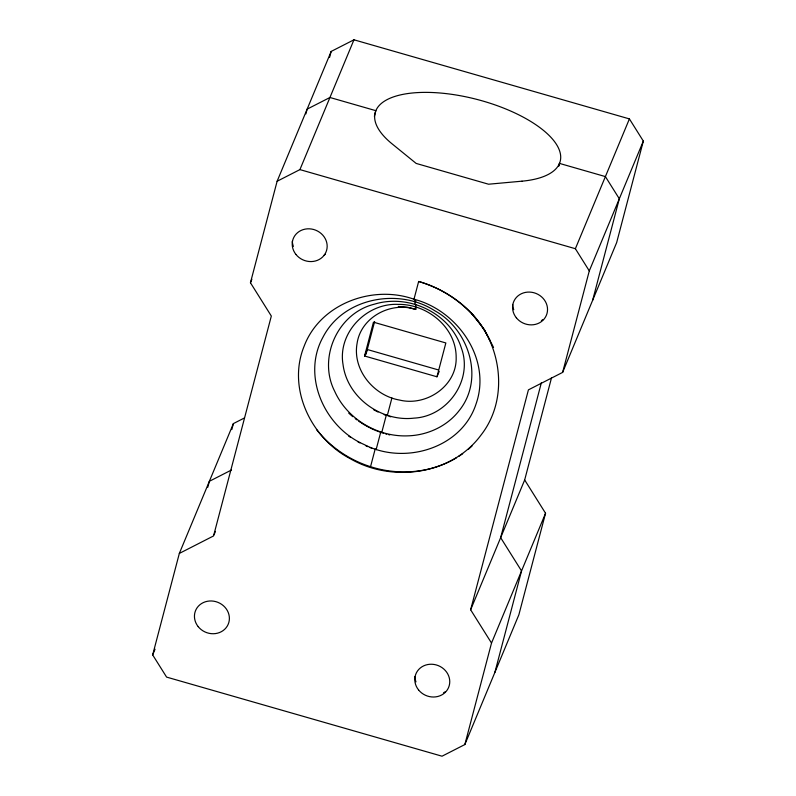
<?xml version="1.0" encoding="UTF-8"?>
<svg xmlns="http://www.w3.org/2000/svg" width="796" height="796" viewBox="0 0 796 796"><rect width="100%" height="100%" fill="white"/><g stroke="black" fill="none" stroke-linecap="round" stroke-linejoin="round"><path stroke-width="1.19" d="M551.509 377.821L524.673 479.958L545.549 513.251L518.883 614.741L464.844 744.558L442.039 756.2L166.593 677.097L152.673 654.909L179.339 553.419L233.377 423.601L244.412 417.97M179.339 553.419L213.547 535.947L271.327 316.042L250.451 282.749L277.117 181.259L331.156 51.442L353.961 39.8L629.407 118.903L643.327 141.091L616.661 242.581L562.623 372.399L528.415 389.861L470.635 609.776L491.52 643.059L464.844 744.558M207.786 487.271L209.358 481.301L231.427 470.028M305.883 113.918L307.137 109.142L329.942 97.49L375.851 110.674L374.369 116.316M231.805 429.571L233.377 423.601M329.584 57.412L331.156 51.442M364.568 356.001L373.463 322.171L445.85 342.957L436.964 376.787L364.568 356.001L367.274 349.514L438.477 369.951M366.011 354.31L374.627 321.514M416.348 307.087L415.731 309.455C391.274 301.196 361.006 316.947 357.105 343.245C352.22 369.772 373.722 395.632 399.473 400.04C426.208 406.726 457.103 385.951 456.158 357.285C456.227 327.305 426.994 303.813 398.139 304.39C366.578 302.828 337.554 332.708 343.026 364.488C347.215 397.692 381.364 422.049 414.049 418.129C447.541 416.477 473.242 380.02 461.401 348.131C450.486 313.156 408.865 293.545 374.428 304.171C337.783 313.067 317.534 357.842 334.708 391.334C347.185 419.134 377.593 437.094 407.87 435.85C427.502 435.283 447.103 426.308 459.173 410.597C484.903 378.826 468.854 329.325 434.735 310.719C398.647 287.455 343.434 297.664 323.067 337.016C301.276 376.12 324.688 427.442 364.12 444.506C403.89 465.342 461.501 448.685 476.028 404.03C491.829 359.364 457.75 310.44 413.98 299.236L418.646 281.476C447.471 289.794 473.202 309.355 487.61 335.812M456.586 457.72C431.034 473.192 398.776 475.749 370.548 466.685L375.205 448.924M414.418 301.784L415.044 299.415M376.11 449.7L380.777 431.949M414.855 304.341L415.791 300.788M386.349 414.965L381.682 432.725L379.642 432.019M415.293 306.898L415.91 304.53M387.244 415.751L391.911 397.99M558.892 165.667L559.488 163.409L605.398 176.593L619.318 198.781L592.642 300.281M558.732 166.264L559.488 163.409M541.389 382.637L500.654 537.658L521.539 570.941L494.863 672.441M562.623 372.399L589.289 270.899L643.327 141.091M250.451 282.749L251.874 279.316M277.117 181.259L299.923 169.608L353.961 39.8M152.673 654.909L155.051 649.188M214.024 534.803L215.457 531.37M436.964 376.787L439.213 371.374M589.289 270.899L575.379 248.71L629.407 118.903M470.635 609.776L524.673 479.958M491.52 643.059L545.549 513.251M472.008 446.058L468.416 449.252M462.685 453.71L458.655 456.426M398.308 306.45L407.701 307.266L415.731 309.455M388.707 434.696L389.722 434.934M385.682 433.92L386.687 434.188M299.923 169.608L575.379 248.71M388.985 416.298L390.727 416.815M382.677 433.044L383.672 433.352M413.98 299.236C372.608 284.421 320.201 303.744 304.181 346.081C286.819 388.368 311.107 438.218 350.17 458.635C391.921 482.963 451.66 474.933 481.023 435.054C509.022 399.293 501.978 345.136 471.56 313.296M370.548 466.685C349.384 459.988 330.211 446.974 316.47 429.512M384.13 414.646L385.682 415.214M377.622 431.263L378.627 431.641M369.901 447.491L371.951 448.267M375.622 430.457L376.617 430.865M365.842 445.78L367.861 446.655M374.627 430.039L370.717 428.238M378.05 412.03L373.642 409.731M369.752 427.76L365.951 425.741M357.951 441.86L359.892 442.904M365.016 425.203L361.354 422.965M360.459 422.377L358.678 421.174M348.628 436.009L350.439 437.263M356.936 419.93L355.225 418.646M352.728 416.646L348.738 413.134M471.73 313.475L484.356 329.574L493.55 347.434M488.784 338.021L489.898 340.25M418.646 281.476A109.53 99.978 22.6 0 1 471.501 313.226M543.011 319.614A19.134 17.462 22.6 0 1 541.399 320.549M513.748 309.704A19.134 17.462 22.6 0 1 512.674 304.44M325.465 254.033A19.134 17.462 22.6 0 1 324.131 255.247M293.386 246.422A19.134 17.462 22.6 0 1 292.311 241.168M445.233 691.774A19.134 17.462 22.6 0 1 443.621 692.709M415.97 681.864A19.134 17.462 22.6 0 1 414.895 676.6M521.977 181.18L488.555 184.214L416.159 163.429L392.13 143.897A95.649 38.745 14.7 0 1 413.363 92.903A95.649 38.745 14.7 0 1 543.21 130.186A95.649 38.745 14.7 0 1 521.977 181.18M295.963 254.471A17.691 16.149 22.6 0 0 325.922 252.242A17.691 16.149 22.6 0 0 307.196 228.85A17.691 16.149 22.6 0 0 295.963 254.471M516.315 317.753A17.691 16.149 22.6 0 0 546.285 315.524A17.691 16.149 22.6 0 0 527.559 292.122A17.691 16.149 22.6 0 0 516.315 317.753M418.547 689.913A17.691 16.149 22.6 0 0 448.506 687.684A17.691 16.149 22.6 0 0 429.78 664.282A17.691 16.149 22.6 0 0 418.547 689.913M198.184 626.631A17.691 16.149 22.6 0 0 228.144 624.402A17.691 16.149 22.6 0 0 209.418 601.01A17.691 16.149 22.6 0 0 198.184 626.631"/></g></svg>
